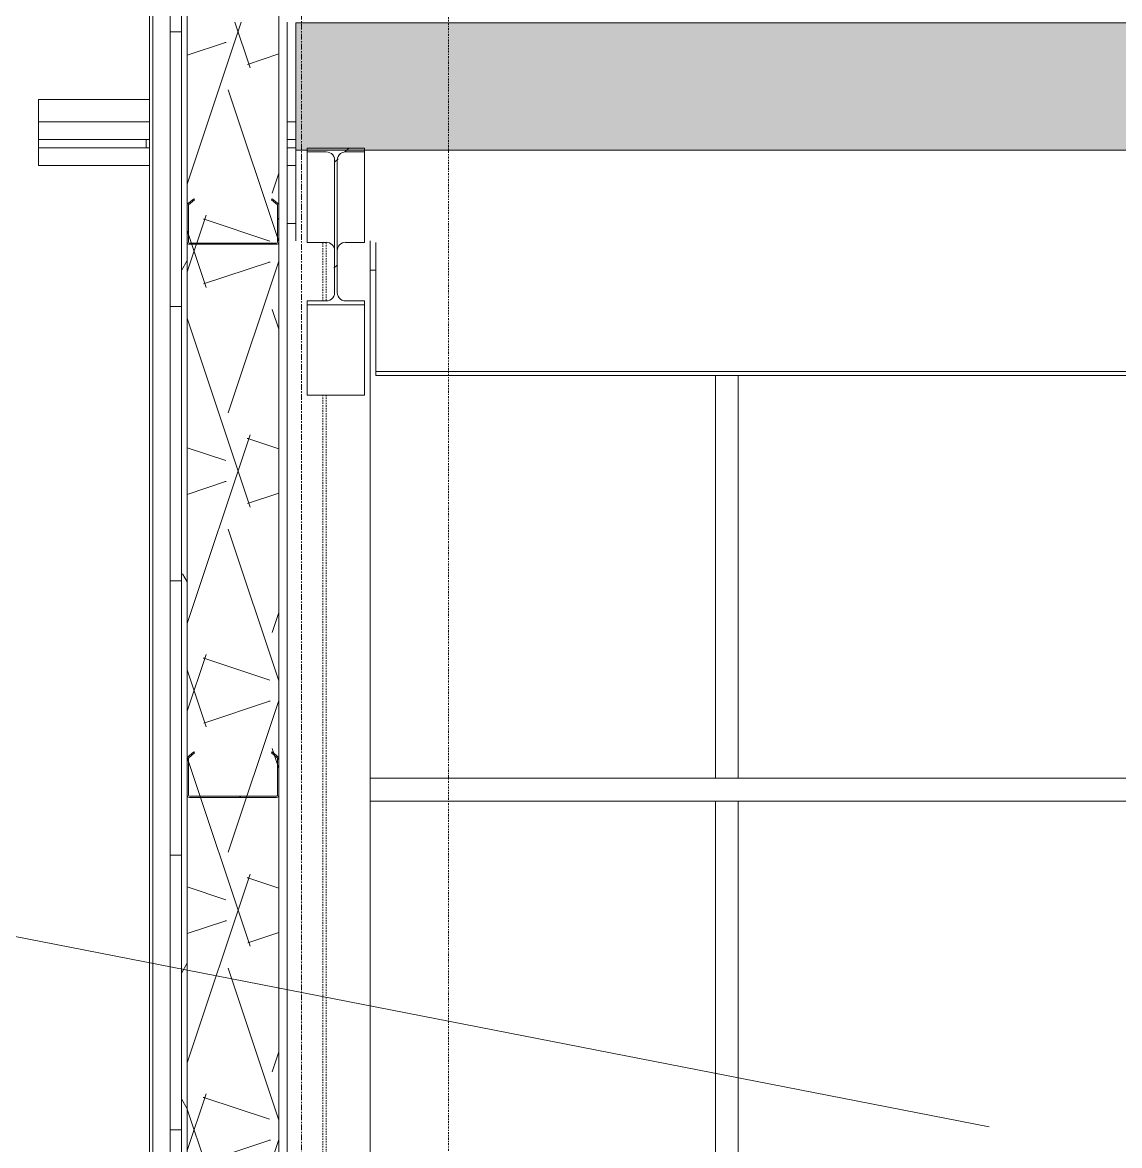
# Model space of a CAD drawing. Header units: inches. Extents: x -23565 to -43, y -324 to 853.
# Drawn here: x -18846.3 to -18750.4, y 65.9 to 164.1 of the extents above; entities that cross this region are included whole.
import ezdxf

# ---------------------------------------------------------------- set-up
doc = ezdxf.new("R2010")
doc.units = ezdxf.units.IN
doc.header["$MEASUREMENT"] = 0
for name, pattern in [('Dash Dot 3_16_', [0.3125, 0.1875, -0.0625, 0, -0.0625]), ('Grid Line 1_2_', [0.875, 0.5, -0.125, 0.125, -0.125]), ('Hidden 1_8_', [0.1875, 0.125, -0.0625])]:
    doc.linetypes.add(name, pattern=pattern)
for name, color, linetype, lineweight in [('A-ANNO-IDEN', 131, 'Continuous', 9), ('A-ANNO-SYMB', 150, 'Continuous', 9), ('A-CLNG', 13, 'Continuous', 13), ('A-CLNG-PATT', 13, 'Continuous', 25), ('A-GLAZ-CWMG', 51, 'Continuous', 13), ('A-ROOF', 132, 'Continuous', 13), ('A-ROOF-PATT', 132, 'Continuous', 13), ('A-WALL', 113, 'Continuous', 13), ('A-WALL-PATT', 111, 'Continuous', 25), ('S-BEAM', 12, 'Continuous', 13), ('S-COLS', 52, 'Continuous', 13), ('S-GRID', 1, 'Continuous', 9)]:
    doc.layers.add(name, color=color, linetype=linetype, lineweight=lineweight)
pattern_1 = [(45, (-33539.073, 67.247), (-19.00703, 19.00703), []), (45, (-33539.073, 96.047), (-19.00703, 19.00703), [])]
pattern_2 = [(161.57, (-33538.113, 68.207), (-7.6802237, -0.0009796), [0, -54.643, 6.067, 0]), (18.43, (-33540.033, 68.207), (-7.6802237, 0.0009796), [0, -54.643, 6.067, 0]), (108.43, (-33538.113, 68.207), (3.8382953, -19.20136532), [18.211, -42.499]), (71.57, (-33540.033, 68.207), (3.8382953, 19.20136532), [18.211, -42.499])]

# ---------------------------------------------------------------- blocks, each defined once
blk = doc.blocks.new('W-Wide Flange-Column - B2_D-1389335-Building Section - East_West looking South _ Fitness Center')
at = {"layer": 'S-COLS', "color": 8, "lineweight": 9}
for p, q in [((-26271.89, 146.5), (-26272.64, 146.5)), ((-26265.39, 144.988), (-26265.39, 0)), ((-26265.39, -6), (-26265.39, -12))]:
    blk.add_line(p, q, dxfattribs=at)
at = {"layer": 'S-COLS', "color": 8, "linetype": 'Hidden 1_8_', "lineweight": 9}
for p, q in [((-26269.546, 139.733), (-26269.546, 144.836)), ((-26269.234, 144.836), (-26269.234, 139.733)), ((-26269.546, 0), (-26269.546, 131.508)), ((-26269.234, 131.508), (-26269.234, 0)), ((-26269.546, -12), (-26269.546, -6)), ((-26269.234, -6), (-26269.234, -12))]:
    blk.add_line(p, q, dxfattribs=at)
blk = doc.blocks.new('W-Wide Flange - W14X22-1401465-Building Section - East_West looking South _ Fitness Center')
at = {"layer": 'S-BEAM', "lineweight": 9}
h = blk.add_hatch(dxfattribs=at)
h.set_pattern_fill('FP_12', color=8, style=0, pattern_type=2)
h.set_pattern_definition(pattern_1)
h.paths.add_polyline_path([(-26265.89, 139.398), (-26265.89, 139.733), (-26270.89, 139.733), (-26270.89, 139.398), (-26267.463, 139.398)], flags=0)
h.paths.add_polyline_path([(-26269.071, 139.751), (-26267.863, 139.805), (-26268.117, 140.007), (-26268.257, 140.299), (-26268.275, 140.461), (-26268.203, 152.362), (-26268.001, 152.615), (-26267.71, 152.756), (-26268.917, 152.702), (-26268.664, 152.5), (-26268.523, 152.208), (-26268.505, 152.046), (-26268.577, 140.145), (-26268.779, 139.892), (-26268.917, 139.805)], flags=0)
h.paths.add_polyline_path([(-26267.548, 152.774), (-26265.89, 152.774), (-26265.89, 153.11), (-26270.89, 153.11), (-26270.89, 152.774), (-26269.233, 152.774)], flags=0)
at = {"layer": 'S-BEAM', "color": 7}
for p, q in [((-26265.89, 153.11), (-26270.89, 153.11)), ((-26270.89, 153.11), (-26270.89, 152.774)), ((-26270.89, 152.774), (-26269.233, 152.774)), ((-26267.548, 152.774), (-26265.89, 152.774)), ((-26265.89, 152.774), (-26265.89, 153.11)), ((-26268.505, 152.046), (-26268.505, 140.461)), ((-26268.275, 140.461), (-26268.275, 152.046)), ((-26269.233, 139.733), (-26270.89, 139.733)), ((-26270.89, 139.733), (-26270.89, 139.398)), ((-26265.89, 139.733), (-26267.548, 139.733)), ((-26265.89, 139.398), (-26265.89, 139.733)), ((-26270.89, 139.398), (-26265.89, 139.398))]:
    blk.add_line(p, q, dxfattribs=at)
at = {"layer": 'S-BEAM', "color": 8, "lineweight": 9}
for p, q in [((-26270.89, 144.861), (-26270.89, 152.774)), ((-26265.89, 144.861), (-26265.89, 152.774)), ((-26269.233, 144.861), (-26270.89, 144.861)), ((-26265.89, 144.861), (-26267.548, 144.861)), ((-26270.89, 131.508), (-26270.89, 139.398)), ((-26265.89, 131.508), (-26265.89, 139.398)), ((-26265.89, 131.508), (-26270.89, 131.508))]:
    blk.add_line(p, q, dxfattribs=at)
at = {"layer": 'S-BEAM', "color": 7, "flags": 128}
for points in [[(-26269.233, 152.774), (-26269.071, 152.756), (-26268.917, 152.702), (-26268.779, 152.615), (-26268.664, 152.5), (-26268.577, 152.362), (-26268.523, 152.208), (-26268.505, 152.046)], [(-26268.275, 152.046), (-26268.257, 152.208), (-26268.203, 152.362), (-26268.117, 152.5), (-26268.001, 152.615), (-26267.863, 152.702), (-26267.71, 152.756), (-26267.548, 152.774)], [(-26268.505, 140.461), (-26268.523, 140.299), (-26268.577, 140.145), (-26268.664, 140.007), (-26268.779, 139.892), (-26268.917, 139.805), (-26269.071, 139.751), (-26269.233, 139.733)], [(-26267.548, 139.733), (-26267.71, 139.751), (-26267.863, 139.805), (-26268.001, 139.892), (-26268.117, 140.007), (-26268.203, 140.145), (-26268.257, 140.299), (-26268.275, 140.461)]]:
    blk.add_lwpolyline(points, dxfattribs=at)
at = {"layer": 'S-BEAM', "color": 8, "lineweight": 9}
for centre, major_axis, start_param, end_param in [((-26269.233, 144.135), (-0.728, 0), 3.141593, 4.712389), ((-26267.548, 144.135), (0.728, 0), 1.570796, 3.141593)]:
    blk.add_ellipse(centre, major_axis=major_axis, ratio=0.999133, start_param=start_param, end_param=end_param, dxfattribs=at)
blk = doc.blocks.new('Girt_C - 8_D-1405484-Building Section - East_West looking South _ Fitness Center')
at = {"layer": 'S-BEAM', "lineweight": 9}
h = blk.add_hatch(dxfattribs=at)
h.set_pattern_fill('FP_12', color=8, style=0, pattern_type=2)
h.set_pattern_definition(pattern_1)
h.paths.add_polyline_path([(-26281.203, 96.32), (-26273.578, 96.32), (-26273.578, 96.43), (-26281.203, 96.43)], flags=0)
h.paths.add_polyline_path([(-26273.5, 96.504), (-26273.39, 96.508), (-26273.39, 99.82), (-26273.966, 100.303), (-26274.036, 100.22), (-26273.5, 99.769)], flags=0)
h.paths.add_polyline_path([(-26281.281, 96.505), (-26281.281, 99.769), (-26280.745, 100.219), (-26280.816, 100.302), (-26281.39, 99.82), (-26281.39, 96.508)], flags=0)
at = {"layer": 'S-BEAM', "color": 7}
for p, q in [((-26280.816, 100.302), (-26281.39, 99.82)), ((-26281.281, 99.769), (-26280.745, 100.219)), ((-26280.745, 100.219), (-26280.816, 100.302)), ((-26273.966, 100.303), (-26274.036, 100.22)), ((-26274.036, 100.22), (-26273.5, 99.769)), ((-26273.39, 99.82), (-26273.966, 100.303)), ((-26281.39, 99.82), (-26281.39, 96.508)), ((-26281.281, 96.505), (-26281.281, 99.769)), ((-26273.5, 99.769), (-26273.5, 96.504)), ((-26273.39, 96.508), (-26273.39, 99.82)), ((-26273.578, 96.43), (-26281.203, 96.43)), ((-26281.203, 96.32), (-26273.578, 96.32))]:
    blk.add_line(p, q, dxfattribs=at)
for centre, radius, start, end in [((-26281.203, 96.508), 0.188, 180, 270), ((-26281.203, 96.508), 0.0782, 182.12272, 270), ((-26273.578, 96.508), 0.188, 270, 0), ((-26273.578, 96.508), 0.0782, 270, 356.95764)]:
    blk.add_arc(centre, radius, start, end, dxfattribs=at)
blk = doc.blocks.new('Rectangular Mullion - Exterior 2_ x 4_5_-V33-Building Section - East_West looking South _ Fitness Center')
at = {"layer": 'A-GLAZ-CWMG', "color": 8, "lineweight": 9}
for p, q in [((-26161.828, 98), (-26198.015, 98)), ((-26161.828, 96), (-26198.015, 96))]:
    blk.add_line(p, q, dxfattribs=at)
blk = doc.blocks.new('Rectangular Mullion - Exterior 2_ x 4_5_-V34-Building Section - East_West looking South _ Fitness Center')
at = {"layer": 'A-GLAZ-CWMG', "color": 8, "lineweight": 9}
for p, q in [((-26234.203, 98), (-26265.39, 98)), ((-26234.203, 96), (-26265.39, 96))]:
    blk.add_line(p, q, dxfattribs=at)
blk = doc.blocks.new('Rectangular Mullion - Exterior 2_ x 4_5_-1142343-Building Section - East_West looking South _ Fitness Center')
at = {"layer": 'A-GLAZ-CWMG', "color": 8, "lineweight": 9}
for p, q in [((-26162.828, 96), (-26160.828, 96)), ((-26162.828, 96), (-26162.828, 2)), ((-26160.828, 96), (-26160.828, 2)), ((-26160.828, 2), (-26162.828, 2))]:
    blk.add_line(p, q, dxfattribs=at)
blk = doc.blocks.new('Rectangular Mullion - Exterior 2_ x 4_5_-1142344-Building Section - East_West looking South _ Fitness Center')
at = {"layer": 'A-GLAZ-CWMG', "color": 8, "lineweight": 9}
for p, q in [((-26162.828, 133.227), (-26162.828, 98)), ((-26160.828, 133.227), (-26160.828, 98)), ((-26160.828, 98), (-26162.828, 98))]:
    blk.add_line(p, q, dxfattribs=at)
blk = doc.blocks.new('W-Wide Flange - W12X19-1732174-Building Section - East_West looking South _ Fitness Center')
at = {"layer": 'S-BEAM', "color": 8, "lineweight": 9}
for p, q in [((-26264.89, 144.552), (-26264.89, 144.838)), ((-26264.89, 134.102), (-26264.89, 144.552)), ((-26264.89, 133.577), (-26264.89, 134.102)), ((-26264.89, 133.227), (-26264.89, 133.577)), ((-26264.89, 133.577), (-26128.015, 133.577)), ((-26264.89, 133.227), (-26128.015, 133.227))]:
    blk.add_line(p, q, dxfattribs=at)
blk = doc.blocks.new('Girt_C - 8_D-1757376-Building Section - East_West looking South _ Fitness Center')
at = {"layer": 'S-BEAM', "lineweight": 9}
h = blk.add_hatch(dxfattribs=at)
h.set_pattern_fill('FP_12', color=8, style=0, pattern_type=2)
h.set_pattern_definition(pattern_1)
h.paths.add_polyline_path([(-26273.578, 144.688), (-26273.578, 144.797), (-26281.203, 144.797), (-26281.203, 144.688), (-26276.236, 144.688)], flags=0)
h.paths.add_polyline_path([(-26281.281, 144.871), (-26281.281, 148.136), (-26280.744, 148.587), (-26280.815, 148.671), (-26281.39, 148.188), (-26281.39, 144.875)], flags=0)
h.paths.add_polyline_path([(-26273.5, 144.872), (-26273.39, 144.875), (-26273.39, 148.188), (-26273.965, 148.67), (-26274.035, 148.586), (-26273.5, 148.136)], flags=0)
at = {"layer": 'S-BEAM', "color": 7}
for p, q in [((-26280.815, 148.671), (-26281.39, 148.188)), ((-26281.281, 148.136), (-26280.744, 148.587)), ((-26280.744, 148.587), (-26280.815, 148.671)), ((-26273.965, 148.67), (-26274.035, 148.586)), ((-26274.035, 148.586), (-26273.5, 148.136)), ((-26273.39, 148.188), (-26273.965, 148.67)), ((-26281.39, 148.188), (-26281.39, 144.875)), ((-26281.281, 144.871), (-26281.281, 148.136)), ((-26273.5, 148.136), (-26273.5, 144.872)), ((-26273.39, 144.875), (-26273.39, 148.188)), ((-26273.578, 144.797), (-26281.203, 144.797)), ((-26281.203, 144.688), (-26273.578, 144.688))]:
    blk.add_line(p, q, dxfattribs=at)
for centre, radius, start, end in [((-26281.203, 144.875), 0.187, 180, 270), ((-26281.203, 144.875), 0.0782, 183.04236, 270), ((-26273.578, 144.875), 0.188, 270, 0), ((-26273.578, 144.875), 0.0782, 270, 357.87728)]:
    blk.add_arc(centre, radius, start, end, dxfattribs=at)
blk = doc.blocks.new('Girt_C - 8_D-1732029-Building Section - East_West looking South _ Fitness Center')
at = {"layer": 'S-BEAM', "color": 8, "lineweight": 9}
blk.add_line((-26265.39, 142.438), (-26264.89, 142.438), dxfattribs=at)
blk = doc.blocks.new('HSS-Hollow Structural Section - HSS1-1_2X1-1_2X1_8 - Obsolete-1395972-Building Section - East_West looking South _ Fitness Center')
at = {"layer": 'S-BEAM', "color": 8, "lineweight": 9}
for p, q in [((-26284.703, 153.111), (-26294.39, 153.111)), ((-26294.39, 152.888), (-26294.39, 153.111)), ((-26294.39, 151.853), (-26294.39, 152.888)), ((-26271.89, 153.111), (-26272.64, 153.111)), ((-26294.39, 151.612), (-26294.39, 151.853)), ((-26294.39, 151.569), (-26294.39, 151.612)), ((-26294.39, 151.569), (-26284.703, 151.569)), ((-26272.64, 151.569), (-26271.89, 151.569))]:
    blk.add_line(p, q, dxfattribs=at)

msp = doc.modelspace()

# ---------------------------------------------------------------- hatches: boundary and pattern name
at = {"layer": 'A-CLNG-PATT', "lineweight": 9}
h = msp.add_hatch(dxfattribs=at)
h.set_pattern_fill('FP_20', color=8, style=0, pattern_type=2)
h.set_pattern_definition(pattern_2)
h.paths.add_polyline_path([(-18822.42795, 152.92201), (-15349.42795, 152.92201), (-15349.42795, 164.05666), (-18822.42795, 164.05666), (-18822.42795, 154.604)], flags=0)
at = {"layer": 'A-ROOF-PATT', "lineweight": 9}
h = msp.add_hatch(dxfattribs=at)
h.set_pattern_fill('FP_17', color=8, style=0, pattern_type=2)
h.set_pattern_definition([(90, (-7449.462, 1103.646), (-16.082, 1e-15), [])])
h.paths.add_polyline_path([(-18844.92795, 153.11063), (-18835.24045, 153.11063), (-18835.24045, 153.85731), (-18844.92795, 153.85731)], flags=0)
h.paths.add_polyline_path([(-18822.42795, 153.11063), (-18822.42795, 153.85731), (-18823.17795, 153.85731), (-18823.17795, 153.11063)], flags=0)
h.paths.add_polyline_path([(-18823.17795, 155.39914), (-18822.42795, 155.39914), (-18822.42795, 164.05666), (-18823.17795, 164.05666), (-18823.17795, 159.488)], flags=0)
at = {"layer": 'A-WALL-PATT', "lineweight": 9}
h = msp.add_hatch(dxfattribs=at)
h.set_pattern_fill('FP_18', color=8, style=0, pattern_type=2)
h.set_pattern_definition([(0, (-33539.073, 67.247), (0, 24), []), (90, (-33539.073, 67.247), (-24, 1e-15), [])])
h.paths.add_polyline_path([(-18832.42795, 0), (-18832.42795, 164.11916), (-18833.42795, 164.11916), (-18833.42795, 0)], flags=0)
h = msp.add_hatch(dxfattribs=at)
h.set_pattern_fill('FP_19', color=8, style=0, pattern_type=2)
h.set_pattern_definition([(0, (-33539.073, 67.247), (30.72, 7.68), [2.534, -20.506, 2.534, -20.506, -122.88]), (0, (-33539.073, 67.247), (30.72, 7.68), [-46.08, 2.534, -43.546, 2.534, -20.506, -53.76]), (0, (-33539.073, 67.247), (30.72, 7.68), [-115.2, 2.534, -12.826, 2.534, -35.866]), (120, (-33527.553, 71.087), (-22.011075, 22.7643004), [2.534, -20.506, 2.534, -20.506, -122.88]), (120, (-33527.553, 71.087), (-22.011075, 22.7643004), [-46.08, 2.534, -43.546, 2.534, -20.506, -53.76]), (120, (-33527.553, 71.087), (-22.011075, 22.7643004), [-115.2, 2.534, -12.826, 2.534, -35.866]), (240, (-33523.713, 86.447), (-8.708925, -30.4443004), [2.534, -20.506, 2.534, -20.506, -122.88]), (240, (-33523.713, 86.447), (-8.708925, -30.4443004), [-46.08, 2.534, -43.546, 2.534, -20.506, -53.76]), (240, (-33523.713, 86.447), (-8.708925, -30.4443004), [-115.2, 2.534, -12.826, 2.534, -35.866])])
h.paths.add_polyline_path([(-18831.92795, 0), (-18831.92795, 164.11916), (-18832.42795, 164.11916), (-18832.42795, 0)], flags=0)
h = msp.add_hatch(dxfattribs=at)
h.set_pattern_fill('FP_20', color=8, style=0, pattern_type=2)
h.set_pattern_definition(pattern_2)
h.paths.add_polyline_path([(-18823.92795, 0), (-18823.92795, 164.11916), (-18831.92795, 164.11916), (-18831.92795, 0)], flags=0)

# ---------------------------------------------------------------- linework, layer by layer
at = {"layer": 'A-ANNO-IDEN', "color": 153}
msp.add_line((-18761.81215, 67.52219), (-19040.50092, 122.00774), dxfattribs=at)
at = {"layer": 'A-ANNO-SYMB', "linetype": 'Dash Dot 3_16_'}
msp.add_line((-18809.07368, -52.07518), (-18809.07368, 274.32313), dxfattribs=at)
at = {"layer": 'A-CLNG', "color": 7}
for p, q in [((-15361.24045, 164.05666), (-18822.42795, 164.05666)), ((-18822.42795, 164.05666), (-18822.42795, 152.92201)), ((-18822.42795, 152.92201), (-18292.67795, 152.92201))]:
    msp.add_line(p, q, dxfattribs=at)
at = {"layer": 'A-CLNG', "color": 8, "lineweight": 9}
msp.add_line((-18822.42795, 152.92201), (-18822.42795, 144.98774), dxfattribs=at)
at = {"layer": 'A-ROOF', "color": 8, "lineweight": 9}
for p, q in [((-18844.92795, 157.34809), (-18835.24045, 157.34809)), ((-18844.92795, 155.39914), (-18844.92795, 157.34809)), ((-18844.92795, 153.06267), (-18844.92795, 153.85731))]:
    msp.add_line(p, q, dxfattribs=at)
at = {"layer": 'A-WALL', "color": 7}
for p, q in [((-18835.24045, 241.75), (-18835.24045, 0)), ((-18834.92795, 241.75), (-18834.92795, 0)), ((-18833.42795, 241.75), (-18833.42795, 0)), ((-18832.42795, 241.75), (-18832.42795, 0)), ((-18831.92795, 241.75), (-18831.92795, 0)), ((-18823.92795, 241.75), (-18823.92795, 0)), ((-18823.17795, 0), (-18823.17795, 164.11916))]:
    msp.add_line(p, q, dxfattribs=at)
at = {"layer": 'S-GRID', "linetype": 'Grid Line 1_2_'}
for p, q in [((-18831.92795, -273.16081), (-18831.92795, 671.89181)), ((-18831.92795, -273.16081), (-18831.92795, 671.89181)), ((-18823.92795, -273.16081), (-18823.92795, 671.89181)), ((-18821.92795, -273.16081), (-18821.92795, 671.89181))]:
    msp.add_line(p, q, dxfattribs=at)

# ---------------------------------------------------------------- block references
at = {"layer": 'A-GLAZ-CWMG', "color": 8, "lineweight": 9}
for name, p in [('Rectangular Mullion - Exterior 2_ x 4_5_-1142344-Building Section - East_West looking South _ Fitness Center', (7377.08727, 0)), ('Rectangular Mullion - Exterior 2_ x 4_5_-V34-Building Section - East_West looking South _ Fitness Center', (7449.46227, 0)), ('Rectangular Mullion - Exterior 2_ x 4_5_-V33-Building Section - East_West looking South _ Fitness Center', (7413.27477, 0)), ('Rectangular Mullion - Exterior 2_ x 4_5_-1142343-Building Section - East_West looking South _ Fitness Center', (7377.08727, 0))]:
    msp.add_blockref(name, p, dxfattribs=at)
at = {"layer": 'S-BEAM', "color": 8, "lineweight": 9}
for name, p in [('HSS-Hollow Structural Section - HSS1-1_2X1-1_2X1_8 - Obsolete-1395972-Building Section - East_West looking South _ Fitness Center', (7449.46227, 2.28851)), ('HSS-Hollow Structural Section - HSS1-1_2X1-1_2X1_8 - Obsolete-1395972-Building Section - East_West looking South _ Fitness Center', (7449.46227, 0)), ('W-Wide Flange - W14X22-1401465-Building Section - East_West looking South _ Fitness Center', (7449.46227, 0)), ('Girt_C - 8_D-1757376-Building Section - East_West looking South _ Fitness Center', (7449.46227, 0)), ('W-Wide Flange - W12X19-1732174-Building Section - East_West looking South _ Fitness Center', (7449.46227, 0)), ('Girt_C - 8_D-1732029-Building Section - East_West looking South _ Fitness Center', (7449.46227, 0)), ('Girt_C - 8_D-1405484-Building Section - East_West looking South _ Fitness Center', (7449.46227, 0))]:
    msp.add_blockref(name, p, dxfattribs=at)
at = {"layer": 'S-COLS', "color": 8, "lineweight": 9}
msp.add_blockref('W-Wide Flange-Column - B2_D-1389335-Building Section - East_West looking South _ Fitness Center', (7449.46227, 0), dxfattribs=at)

doc.saveas('drawing.dxf')
